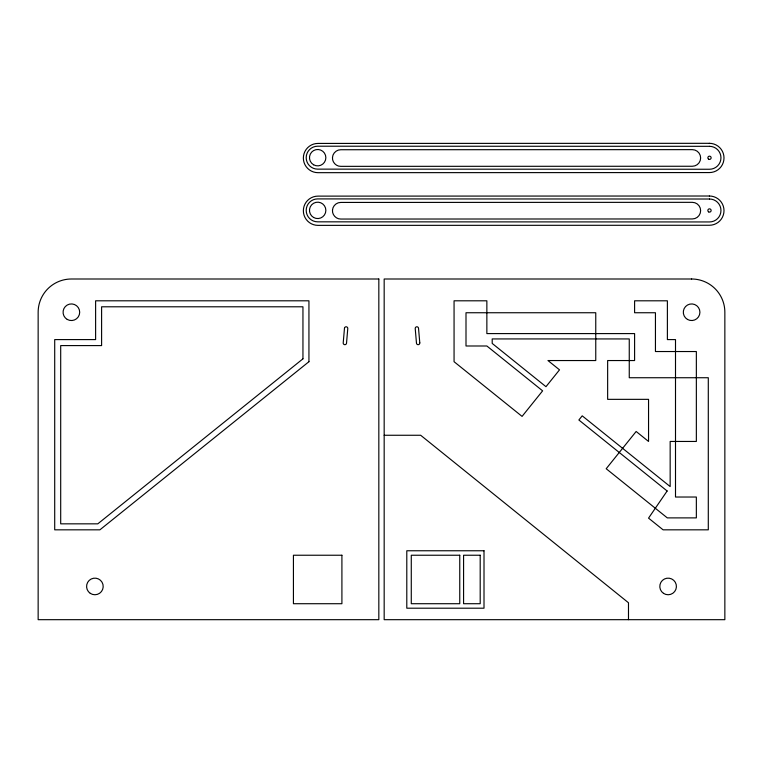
<?xml version="1.0" encoding="UTF-8"?>
<svg xmlns="http://www.w3.org/2000/svg" width="763" height="763" viewBox="0 0 763 763"><rect width="100%" height="100%" fill="white"/><g stroke="black" fill="none" stroke-linecap="round" stroke-linejoin="round"><path stroke-width="1.14" d="M384.171 435.263L420.671 435.263L628.483 602.76L628.483 619.68M332.487 157.502C332.067 162.118 336.121 166.487 340.775 166.353L692.327 166.258A8.307 8.307 0 0 0 700.634 157.951A8.307 8.307 0 0 0 692.327 149.643L340.775 149.739C336.512 149.643 332.668 153.268 332.487 157.502M332.487 210.197C332.067 214.813 336.121 219.172 340.775 219.048L692.327 218.952A8.307 8.307 0 0 0 700.634 210.645A8.307 8.307 0 0 0 692.327 202.338L340.775 202.433C336.512 202.338 332.668 205.962 332.487 210.197M344.466 328.348L343.216 342.825A1.66 1.66 0 0 0 344.685 344.666A1.66 1.66 0 0 0 346.526 343.197L347.775 328.538A1.66 1.66 0 0 0 346.221 326.783A1.66 1.66 0 0 0 344.466 328.348M667.139 490.99L648.55 518.125L663.095 529.827L708.293 529.827L708.293 377.733L629.256 377.733L629.256 338.934L492.202 338.934L492.202 343.426L545.974 386.688L559.517 369.845L547.968 360.546L595.76 360.546L595.76 312.744L466.002 312.744L466.002 345.992L486.861 345.992L542.627 390.847L522.073 416.398L454.061 361.7L454.061 300.803L486.861 300.803L486.861 333.593L634.597 333.593L634.597 360.546L607.644 360.546L607.644 399.345L648.55 399.345L648.55 441.453L636.151 431.476L606.194 468.73L667.301 517.886L696.352 517.886L696.352 497.028L675.503 497.028L675.503 339.592L667.387 339.592L667.387 300.803L634.597 300.803L634.597 312.744L655.446 312.744L655.446 351.533L696.352 351.533L696.352 441.453L670.162 441.453L670.162 486.565L582.217 415.835L578.869 419.993L667.139 490.99M302.949 358.829L97.798 523.838L60.697 523.838L60.697 345.591L101.603 345.591L101.603 306.793L302.949 306.793L302.949 358.829M308.939 361.7L99.905 529.827L54.707 529.827L54.707 339.592L95.613 339.592L95.613 300.803L308.939 300.803L308.939 361.7M709.371 143.32L317.98 143.425A14.621 14.621 0 0 0 303.359 158.055A14.621 14.621 0 0 0 317.99 172.676L709.38 172.572A14.621 14.621 0 0 0 724.001 157.941A14.621 14.621 0 0 0 709.371 143.32M709.495 146.324L317.666 146.21A11.464 11.464 0 0 0 306.201 157.674A11.464 11.464 0 0 0 317.666 169.138L709.485 169.252A11.464 11.464 0 0 0 720.959 157.798A11.464 11.464 0 0 0 709.495 146.324M709.371 196.015L317.98 196.12A14.621 14.621 0 0 0 303.359 210.75A14.621 14.621 0 0 0 317.99 225.371L709.38 225.266A14.621 14.621 0 0 0 724.001 210.636A14.621 14.621 0 0 0 709.371 196.015M709.495 199.019L317.666 198.905A11.464 11.464 0 0 0 306.201 210.369A11.464 11.464 0 0 0 317.666 221.833L709.485 221.947A11.464 11.464 0 0 0 720.959 210.483A11.464 11.464 0 0 0 709.495 199.019M378.829 279L71.388 279A33.238 33.238 0 0 0 38.15 312.239L38.15 619.68L378.829 619.68L378.829 279M691.612 279L384.171 279L384.171 619.68L724.85 619.68L724.85 312.239A33.238 33.238 0 0 0 691.612 279M484.009 550.762L406.793 550.762L406.793 608.197L484.009 608.197L484.009 550.762M341.91 555.235L293.431 555.235L293.431 603.714L341.91 603.714L341.91 555.235M459.755 555.235L411.276 555.235L411.276 603.714L459.755 603.714L459.755 555.235M480.194 555.235L463.58 555.235L463.58 603.714L480.194 603.714L480.194 555.235M419.784 342.825L418.534 328.348A1.66 1.66 0 0 0 416.779 326.783A1.66 1.66 0 0 0 415.225 328.538L416.474 343.197A1.66 1.66 0 0 0 418.315 344.666A1.66 1.66 0 0 0 419.784 342.825M90.272 593.347A8.307 8.307 0 0 0 103.177 586.985A8.307 8.307 0 0 0 91.217 578.993A8.307 8.307 0 0 0 90.272 593.347M67.23 319.43A8.307 8.307 0 0 0 79.695 312.239A8.307 8.307 0 0 0 67.23 305.038A8.307 8.307 0 0 0 67.23 319.43M663.495 593.347A8.307 8.307 0 0 0 676.399 586.985A8.307 8.307 0 0 0 664.439 578.993A8.307 8.307 0 0 0 663.495 593.347M687.463 319.43A8.307 8.307 0 0 0 699.919 312.239A8.307 8.307 0 0 0 687.463 305.038A8.307 8.307 0 0 0 687.463 319.43M313.564 164.77A8.193 8.193 0 0 0 325.858 157.683A8.193 8.193 0 0 0 313.574 150.588A8.193 8.193 0 0 0 313.564 164.77M708.674 159.209A1.64 1.64 0 0 0 711.135 157.788A1.64 1.64 0 0 0 708.674 156.377A1.64 1.64 0 0 0 708.674 159.209M313.564 217.465A8.193 8.193 0 0 0 325.858 210.369A8.193 8.193 0 0 0 313.574 203.273A8.193 8.193 0 0 0 313.564 217.465M708.674 211.904A1.64 1.64 0 0 0 711.135 210.483A1.64 1.64 0 0 0 708.674 209.062A1.64 1.64 0 0 0 708.674 211.904"/></g></svg>
